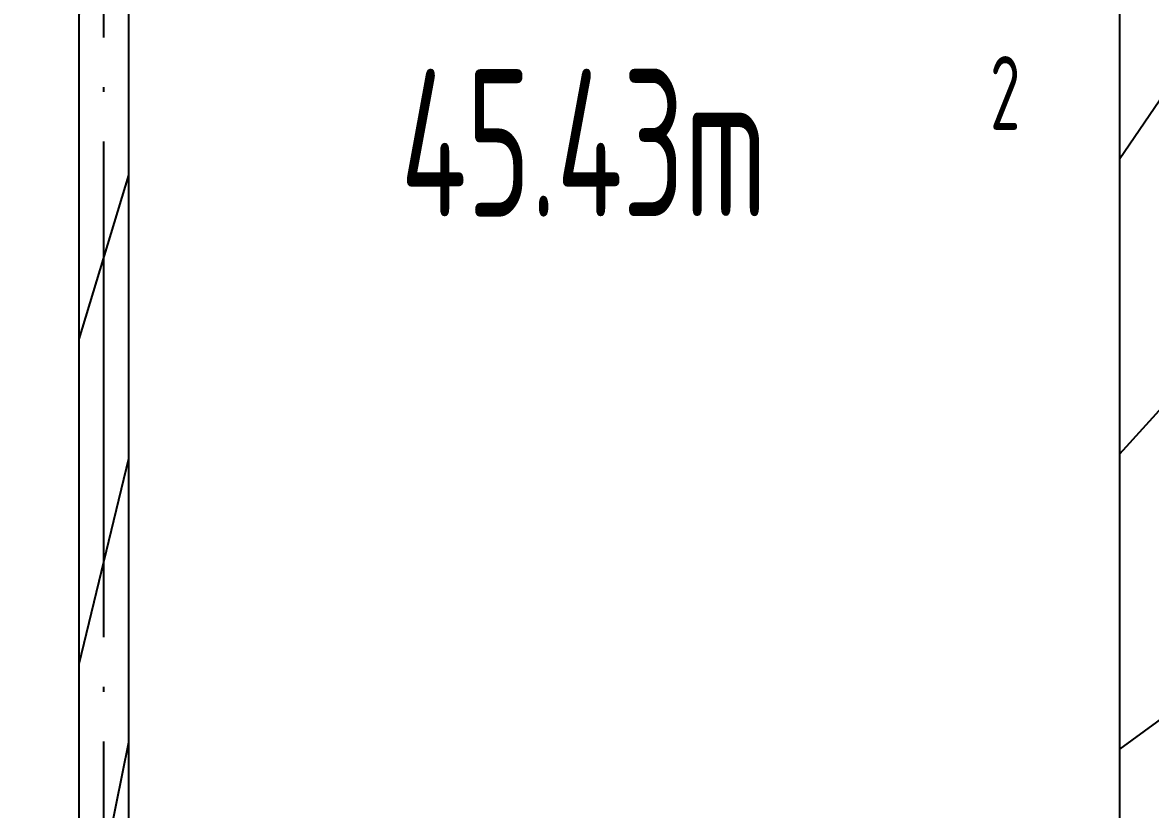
# Model space of a CAD drawing. Header units: inches. Extents: x 0 to 1813292486, y 0 to 3473589894.
# Drawn here: x 600633857 to 600638410, y 3473204153 to 3473207328 of the extents above; entities that cross this region are included whole.
import ezdxf

# ---------------------------------------------------------------- set-up
doc = ezdxf.new("R2010")
doc.units = ezdxf.units.IN
doc.header["$LTSCALE"] = 1000
doc.header["$MEASUREMENT"] = 0
doc.linetypes.add('AX-MALL-GIRD-200$0$DOTE', pattern=[2.4200000000000004, 2, -0.2, 0.02, -0.2])
for name, color, linetype in [('A-Anno-Note', 241, 'Continuous'), ('AX-MALL-DIM-P02$0$A-Detl-Thin', 131, 'Continuous'), ('AX-MALL-GIRD-200$0$A-Grid', 222, 'AX-MALL-GIRD-200$0$DOTE'), ('AX-MALL-P02-200$0$A-Anno-Note', 241, 'Continuous'), ('AX-MALL-WALL-P02$0$A-Anno-Note', 241, 'Continuous'), ('AX-MALL-WALL-P02-QT$0$A-Detl-Patt', 8, 'Continuous'), ('AX-MALL-WALL-P02-QT$0$A-Detl-Thin', 131, 'Continuous'), ('AX-MALL-WALL-P02-QT$0$A-Wall', 2, 'Continuous'), ('AX-MALL-WALL-P02-QT$0$A-Wall-Patt', 13, 'Continuous'), ('AX-MALL-WALL-P02-QT$0$A-Wind', 4, 'Continuous'), ('AX-MALL-WORD-P02$0$A-Spac-Iden', 231, 'Continuous'), ('AX-MALL-ZTKD-P02$0$A-Anno-Note', 241, 'Continuous')]:
    doc.layers.add(name, color=color, linetype=linetype)
doc.styles.add('AX-MALL-WORD-P02$0$_TCH_SPACE', font='gbenor.shx', dxfattribs={"bigfont": 'gbcbig.shx'})
pattern_1 = [(45, (0, 359.0227), (-353.55353201463, 353.55353201463), [])]

# ---------------------------------------------------------------- blocks, each defined once
blk = doc.blocks.new('AX-MALL-WORD-P02')
at = {"layer": 'AX-MALL-WORD-P02$0$A-Spac-Iden', "style": 'AX-MALL-WORD-P02$0$_TCH_SPACE', "width": 0.7}
for s, height, p in [('45.43m', 595, (600433218.5043783, 3473047330.75471)), ('2', 297.5, (600435570.9566587, 3473046827.894621))]:
    blk.add_text(s, height=height, rotation=339.5681613091017, dxfattribs=at).set_placement(p)
blk = doc.blocks.new('AX-MALL-GIRD-200')
at = {"layer": 'AX-MALL-GIRD-200$0$A-Grid'}
blk.add_line((600427279.9838982, 3473034819.515553), (600466009.5228474, 3473138783.242634), dxfattribs=at)
blk = doc.blocks.new('AX-MALL-WALL-P02-QT$0$tj')
at = {"layer": 'AX-MALL-WALL-P02-QT$0$A-Detl-Patt'}
h = blk.add_hatch(dxfattribs=at)
h.set_pattern_fill('STEEL', color=256, scale=100.0000000000001, angle=50.43183869082386)
h.set_pattern_definition([(75.00000000004839, (-14278.19445574284, 156289.8254051208), (-153.3407249234246, 41.08752340989569), []), (75.00000000004839, (-14317.88195610046, 156358.5661673546), (-153.3407249234246, 41.08752340989569), [])])
edge = h.paths.add_edge_path()
edge.add_arc((274302.9537697641, 370915.3693751197), 354853.2281302969, 270.9601093956941, 275.9513128638887)
edge.add_line((311095.3180618286, 17974.67259407043), (323404.2928284407, 17664.898229599))
edge.add_arc((337498.5854798314, -5423.033113246463), 27049.98445535583, 84.4296474408203, 121.40245730350341, ccw=False)
edge.add_line((340124.270958662, 21499.21483898163), (352435.6233639717, 23411.5238032341))
edge.add_line((352435.6233639717, 23411.5238032341), (352460.3320846558, 23263.57286787033))
edge.add_arc((262948.9762239404, 558936.3422532297), 543099.989586636, 279.486523026639, 288.5053300047131)
edge.add_line((435325.042740941, 43917.80823612213), (435185.9318172932, 44187.60760259628))
edge.add_arc((262948.9762341097, 558936.342259489), 542799.9895904897, 279.51816553668203, 288.50044427399206, ccw=False)
edge.add_line((352706.5441896915, 23608.95860147476), (352681.7270303965, 23756.88773488998))
edge.add_line((352681.7270303965, 23756.88773488998), (340117.7681742907, 21803.84383869171))
edge.add_arc((337510.0970116529, -5455.006554111635), 27383.29552171703, 84.53552636432372, 121.2026843873002)
edge.add_line((323323.7129554749, 17967.02113437653), (311085.7617697716, 18275.00808191299))
edge.add_arc((274273.8104503512, 371474.5356685471), 355112.6948552598, 270.96411062040687, 275.9501261722048, ccw=False)
edge.add_line((280248.9759351015, 16412.11376953125), (280248.9759185314, 16111.96136569977))
blk = doc.blocks.new('AX-MALL-WALL-P02-QT')
at = {"layer": 'AX-MALL-WALL-P02-QT$0$A-Wall-Patt'}
h = blk.add_hatch(dxfattribs=at)
h.set_pattern_fill('普通砖', color=256, scale=200, style=0)
h.set_pattern_definition(pattern_1)
h.paths.add_polyline_path([(600430474.7793809, 3473043389.264452), (600430592.006217, 3473043423.693537), (600434065.8615468, 3473052748.745092), (600434038.2982868, 3473052865.726762), (600433913.3532004, 3473052912.272472), (600430400.0390713, 3473043481.299599)])
h = blk.add_hatch(dxfattribs=at)
h.set_pattern_fill('普通砖', color=256, scale=200, style=0)
h.set_pattern_definition(pattern_1)
h.paths.add_polyline_path([(600434448.4645464, 3473042178.696474), (600434629.3332155, 3473042230.117826), (600438245.9967457, 3473051938.516902), (600438175.5607864, 3473052035.898728), (600438058.5791165, 3473052008.335468), (600434436.8189086, 3473042286.255113)])
at = {"layer": 'AX-MALL-WALL-P02-QT$0$A-Wall'}
for p, q in [((600430400.0390713, 3473043481.299599), (600433913.3532004, 3473052912.272472)), ((600430592.006217, 3473043423.693537), (600434065.8615468, 3473052748.745092)), ((600434436.8189086, 3473042286.255113), (600438058.5791165, 3473052008.335468))]:
    blk.add_line(p, q, dxfattribs=at)
at = {"layer": 'AX-MALL-WALL-P02-QT$0$A-Detl-Thin', "rotation": 339.5681613091762}
blk.add_blockref('AX-MALL-WALL-P02-QT$0$tj', (600144118.6961328, 3473128496.287411), dxfattribs=at)
at = {"layer": 'AX-MALL-WALL-P02-QT$0$A-Wind'}
blk.add_blockref('AX-MALL-GIRD-200', (0, 0), dxfattribs=at)
blk = doc.blocks.new('AX-MALL-WALL-P02')
at = {"layer": 'AX-MALL-WALL-P02$0$A-Anno-Note'}
blk.add_blockref('AX-MALL-WORD-P02', (0, 0), dxfattribs=at)
blk.add_blockref('AX-MALL-WALL-P02-QT', (0, 0), dxfattribs=at)
blk = doc.blocks.new('AX-MALL-ZTKD-P02')
at = {"layer": 'AX-MALL-ZTKD-P02$0$A-Anno-Note'}
blk.add_blockref('AX-MALL-GIRD-200', (0, 0), dxfattribs=at)
blk = doc.blocks.new('AX-MALL-DIM-P02')
at = {"layer": 'AX-MALL-DIM-P02$0$A-Detl-Thin'}
blk.add_blockref('AX-MALL-ZTKD-P02', (-2.384185791015625e-06, 9.5367431640625e-07), dxfattribs=at)
blk = doc.blocks.new('AX-MALL-P02-200')
at = {"layer": 'AX-MALL-P02-200$0$A-Anno-Note'}
blk.add_blockref('AX-MALL-WALL-P02', (0, 0), dxfattribs=at)
blk.add_blockref('AX-MALL-DIM-P02', (0, 0), dxfattribs=at)

msp = doc.modelspace()

# ---------------------------------------------------------------- block references
at = {"layer": 'A-Anno-Note', "rotation": 20.43183869077545}
msp.add_blockref('AX-MALL-P02-200', (1250392458.527329, 9048125.682563305), dxfattribs=at)

doc.saveas('drawing.dxf')
